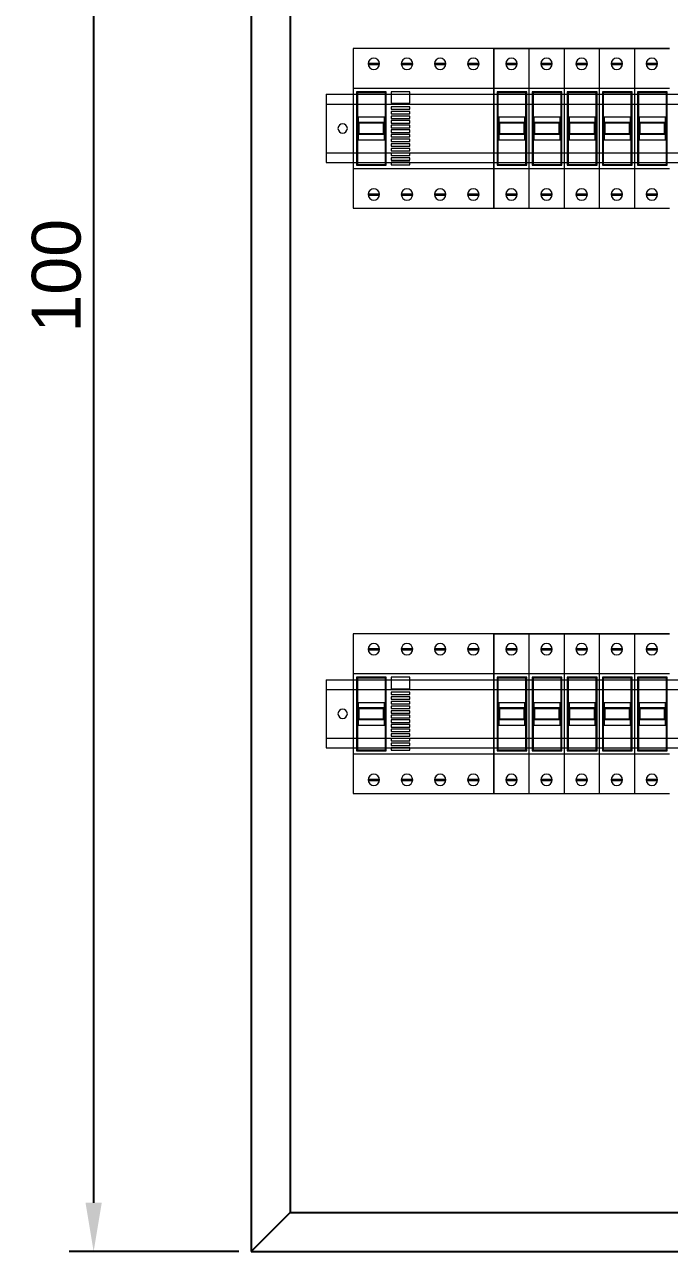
# Model space of a CAD drawing. Header units: millimetres. Extents: x 2046 to 14753, y 2361 to 29276.
# Drawn here: x 10019.7 to 10052.8, y 4203.6 to 4266.4 of the extents above; entities that cross this region are included whole.
import ezdxf

# ---------------------------------------------------------------- set-up
doc = ezdxf.new("R2010")
doc.units = ezdxf.units.MM
doc.layers.add('04_İç', color=10, linetype='Continuous', lineweight=13)
doc.layers.add('MYKUVVET', color=1, linetype='Continuous')
doc.styles.get("Standard").update_dxf_attribs({"font": 'arial.ttf'})
doc.dimstyles.new('ISO-25', dxfattribs={"dimtxt": 2.5, "dimasz": 2.5, "dimexe": 1.25, "dimexo": 0.625, "dimtad": 1, "dimtxsty": 'Standard', "dimcen": 2.5, "dimadec": 0, "dimazin": 0, "dimtfac": 1, "dimtmove": 0, "dimatfit": 3, "dimfxl": 1, "dimarcsym": 0})

# ---------------------------------------------------------------- blocks, each defined once
blk = doc.blocks.new('*D244')
at = {"layer": 'Defpoints', "color": 0, "transparency": 16777216}
for p in [(10031.34, 4303.558), (10023.271, 4203.558), (10031.34, 4203.558)]:
    blk.add_point(p, dxfattribs=at)
at = {"layer": 'MYKUVVET', "color": 0, "lineweight": -2, "transparency": 16777216}
for p, q in [((10030.715, 4303.558), (10022.021, 4303.558)), ((10023.271, 4301.058), (10023.271, 4206.058)), ((10030.715, 4203.558), (10022.021, 4203.558))]:
    blk.add_line(p, q, dxfattribs=at)
at = {"layer": 'MYKUVVET', "color": 0, "transparency": 16777216}
for points in [[(10022.854, 4301.058), (10023.688, 4301.058), (10023.271, 4303.558)], [(10022.854, 4206.058), (10023.688, 4206.058), (10023.271, 4203.558)]]:
    blk.add_solid(points, dxfattribs=at)
at = {"layer": 'MYKUVVET', "color": 0, "transparency": 16777216, "insert": (10021.37, 4253.558), "char_height": 2.5, "attachment_point": 5, "rotation": 90}
blk.add_mtext('100', dxfattribs=at)

msp = doc.modelspace()

# ---------------------------------------------------------------- linework, layer by layer
at = {"color": 8, "lineweight": 9}
for p, q in [((10036.578, 4265.201), (10036.578, 4257.019)), ((10043.778, 4265.201), (10036.578, 4265.201)), ((10043.778, 4257.019), (10043.778, 4265.201)), ((10043.778, 4265.201), (10043.778, 4257.019)), ((10045.578, 4265.201), (10043.778, 4265.201)), ((10043.778, 4265.201), (10045.578, 4265.201)), ((10045.578, 4265.201), (10045.578, 4257.019)), ((10045.578, 4265.201), (10045.578, 4257.019)), ((10047.378, 4265.201), (10045.578, 4265.201)), ((10045.578, 4265.201), (10047.378, 4265.201)), ((10047.378, 4265.201), (10047.378, 4257.019)), ((10047.378, 4265.201), (10047.378, 4257.019)), ((10049.178, 4265.201), (10047.378, 4265.201)), ((10047.378, 4265.201), (10049.178, 4265.201)), ((10049.178, 4265.201), (10049.178, 4257.019)), ((10049.178, 4265.201), (10049.178, 4257.019)), ((10050.978, 4265.201), (10049.178, 4265.201)), ((10049.178, 4265.201), (10050.978, 4265.201)), ((10050.978, 4265.201), (10050.978, 4257.019)), ((10050.978, 4265.201), (10050.978, 4257.019)), ((10052.778, 4265.201), (10050.978, 4265.201)), ((10050.978, 4265.201), (10052.778, 4265.201)), ((10037.336, 4264.452), (10037.92, 4264.452)), ((10037.336, 4264.391), (10037.92, 4264.391)), ((10039.036, 4264.452), (10039.62, 4264.452)), ((10039.036, 4264.391), (10039.62, 4264.391)), ((10040.736, 4264.452), (10041.32, 4264.452)), ((10040.736, 4264.391), (10041.32, 4264.391)), ((10042.436, 4264.452), (10043.02, 4264.452)), ((10042.436, 4264.391), (10043.02, 4264.391)), ((10044.386, 4264.452), (10044.97, 4264.452)), ((10044.386, 4264.391), (10044.97, 4264.391)), ((10046.186, 4264.452), (10046.77, 4264.452)), ((10046.186, 4264.391), (10046.77, 4264.391)), ((10047.986, 4264.452), (10048.57, 4264.452)), ((10047.986, 4264.391), (10048.57, 4264.391)), ((10049.786, 4264.452), (10050.37, 4264.452)), ((10049.786, 4264.391), (10050.37, 4264.391)), ((10051.586, 4264.452), (10052.17, 4264.452)), ((10051.586, 4264.391), (10052.17, 4264.391)), ((10043.778, 4263.155), (10043.778, 4259.064)), ((10045.578, 4263.155), (10043.778, 4263.155)), ((10045.578, 4263.155), (10045.578, 4259.064)), ((10047.378, 4263.155), (10045.578, 4263.155)), ((10047.378, 4263.155), (10047.378, 4259.064)), ((10049.178, 4263.155), (10047.378, 4263.155)), ((10049.178, 4263.155), (10049.178, 4259.064)), ((10050.978, 4263.155), (10049.178, 4263.155)), ((10050.978, 4263.155), (10050.978, 4259.064)), ((10052.778, 4263.155), (10050.978, 4263.155)), ((10043.778, 4259.064), (10045.578, 4259.064)), ((10045.578, 4259.064), (10047.378, 4259.064)), ((10047.378, 4259.064), (10049.178, 4259.064)), ((10049.178, 4259.064), (10050.978, 4259.064)), ((10050.978, 4259.064), (10052.778, 4259.064)), ((10037.336, 4257.756), (10037.92, 4257.756)), ((10037.336, 4257.695), (10037.92, 4257.695)), ((10039.036, 4257.756), (10039.62, 4257.756)), ((10039.036, 4257.695), (10039.62, 4257.695)), ((10040.736, 4257.756), (10041.32, 4257.756)), ((10040.736, 4257.695), (10041.32, 4257.695)), ((10042.436, 4257.756), (10043.02, 4257.756)), ((10042.436, 4257.695), (10043.02, 4257.695)), ((10044.386, 4257.756), (10044.97, 4257.756)), ((10044.386, 4257.695), (10044.97, 4257.695)), ((10046.186, 4257.756), (10046.77, 4257.756)), ((10046.186, 4257.695), (10046.77, 4257.695)), ((10047.986, 4257.756), (10048.57, 4257.756)), ((10047.986, 4257.695), (10048.57, 4257.695)), ((10049.786, 4257.756), (10050.37, 4257.756)), ((10049.786, 4257.695), (10050.37, 4257.695)), ((10051.586, 4257.756), (10052.17, 4257.756)), ((10051.586, 4257.695), (10052.17, 4257.695)), ((10036.578, 4257.019), (10043.778, 4257.019)), ((10043.778, 4257.019), (10045.578, 4257.019)), ((10045.578, 4257.019), (10047.378, 4257.019)), ((10047.378, 4257.019), (10049.178, 4257.019)), ((10049.178, 4257.019), (10050.978, 4257.019)), ((10050.978, 4257.019), (10052.778, 4257.019)), ((10036.578, 4235.201), (10036.578, 4227.019)), ((10043.778, 4235.201), (10036.578, 4235.201)), ((10043.778, 4227.019), (10043.778, 4235.201)), ((10043.778, 4235.201), (10043.778, 4227.019)), ((10045.578, 4235.201), (10043.778, 4235.201)), ((10043.778, 4235.201), (10045.578, 4235.201)), ((10045.578, 4235.201), (10045.578, 4227.019)), ((10045.578, 4235.201), (10045.578, 4227.019)), ((10047.378, 4235.201), (10045.578, 4235.201)), ((10045.578, 4235.201), (10047.378, 4235.201)), ((10047.378, 4235.201), (10047.378, 4227.019)), ((10047.378, 4235.201), (10047.378, 4227.019)), ((10049.178, 4235.201), (10047.378, 4235.201)), ((10047.378, 4235.201), (10049.178, 4235.201)), ((10049.178, 4235.201), (10049.178, 4227.019)), ((10049.178, 4235.201), (10049.178, 4227.019)), ((10050.978, 4235.201), (10049.178, 4235.201)), ((10049.178, 4235.201), (10050.978, 4235.201)), ((10050.978, 4235.201), (10050.978, 4227.019)), ((10050.978, 4235.201), (10050.978, 4227.019)), ((10052.778, 4235.201), (10050.978, 4235.201)), ((10050.978, 4235.201), (10052.778, 4235.201)), ((10037.336, 4234.452), (10037.92, 4234.452)), ((10037.336, 4234.391), (10037.92, 4234.391)), ((10039.036, 4234.452), (10039.62, 4234.452)), ((10039.036, 4234.391), (10039.62, 4234.391)), ((10040.736, 4234.452), (10041.32, 4234.452)), ((10040.736, 4234.391), (10041.32, 4234.391)), ((10042.436, 4234.452), (10043.02, 4234.452)), ((10042.436, 4234.391), (10043.02, 4234.391)), ((10044.386, 4234.452), (10044.97, 4234.452)), ((10044.386, 4234.391), (10044.97, 4234.391)), ((10046.186, 4234.452), (10046.77, 4234.452)), ((10046.186, 4234.391), (10046.77, 4234.391)), ((10047.986, 4234.452), (10048.57, 4234.452)), ((10047.986, 4234.391), (10048.57, 4234.391)), ((10049.786, 4234.452), (10050.37, 4234.452)), ((10049.786, 4234.391), (10050.37, 4234.391)), ((10051.586, 4234.452), (10052.17, 4234.452)), ((10051.586, 4234.391), (10052.17, 4234.391)), ((10043.778, 4233.155), (10043.778, 4229.064)), ((10045.578, 4233.155), (10043.778, 4233.155)), ((10045.578, 4233.155), (10045.578, 4229.064)), ((10047.378, 4233.155), (10045.578, 4233.155)), ((10047.378, 4233.155), (10047.378, 4229.064)), ((10049.178, 4233.155), (10047.378, 4233.155)), ((10049.178, 4233.155), (10049.178, 4229.064)), ((10050.978, 4233.155), (10049.178, 4233.155)), ((10050.978, 4233.155), (10050.978, 4229.064)), ((10052.778, 4233.155), (10050.978, 4233.155)), ((10043.778, 4229.064), (10045.578, 4229.064)), ((10045.578, 4229.064), (10047.378, 4229.064)), ((10047.378, 4229.064), (10049.178, 4229.064)), ((10049.178, 4229.064), (10050.978, 4229.064)), ((10050.978, 4229.064), (10052.778, 4229.064)), ((10037.336, 4227.756), (10037.92, 4227.756)), ((10039.036, 4227.756), (10039.62, 4227.756)), ((10040.736, 4227.756), (10041.32, 4227.756)), ((10042.436, 4227.756), (10043.02, 4227.756)), ((10044.386, 4227.756), (10044.97, 4227.756)), ((10046.186, 4227.756), (10046.77, 4227.756)), ((10047.986, 4227.756), (10048.57, 4227.756)), ((10049.786, 4227.756), (10050.37, 4227.756)), ((10051.586, 4227.756), (10052.17, 4227.756)), ((10037.336, 4227.695), (10037.92, 4227.695)), ((10039.036, 4227.695), (10039.62, 4227.695)), ((10040.736, 4227.695), (10041.32, 4227.695)), ((10042.436, 4227.695), (10043.02, 4227.695)), ((10044.386, 4227.695), (10044.97, 4227.695)), ((10046.186, 4227.695), (10046.77, 4227.695)), ((10047.986, 4227.695), (10048.57, 4227.695)), ((10049.786, 4227.695), (10050.37, 4227.695)), ((10051.586, 4227.695), (10052.17, 4227.695)), ((10036.578, 4227.019), (10043.778, 4227.019)), ((10043.778, 4227.019), (10045.578, 4227.019)), ((10045.578, 4227.019), (10047.378, 4227.019)), ((10047.378, 4227.019), (10049.178, 4227.019)), ((10049.178, 4227.019), (10050.978, 4227.019)), ((10050.978, 4227.019), (10052.778, 4227.019))]:
    msp.add_line(p, q, dxfattribs=at)
at = {"color": 30, "lineweight": 9}
for p, q in [((10036.578, 4263.155), (10036.578, 4259.064)), ((10043.778, 4263.155), (10036.578, 4263.155)), ((10036.741, 4262.982), (10036.741, 4259.218)), ((10038.266, 4262.982), (10036.741, 4262.982)), ((10038.266, 4259.218), (10038.266, 4262.982)), ((10038.525, 4262.982), (10038.525, 4262.397)), ((10039.472, 4262.982), (10038.525, 4262.982)), ((10039.472, 4262.397), (10039.472, 4262.982)), ((10043.778, 4259.064), (10043.778, 4263.155)), ((10043.941, 4262.982), (10043.941, 4259.218)), ((10045.466, 4262.982), (10043.941, 4262.982)), ((10045.466, 4259.218), (10045.466, 4262.982)), ((10045.741, 4262.982), (10045.741, 4259.218)), ((10047.266, 4262.982), (10045.741, 4262.982)), ((10047.266, 4259.218), (10047.266, 4262.982)), ((10047.541, 4262.982), (10047.541, 4259.218)), ((10049.066, 4262.982), (10047.541, 4262.982)), ((10049.066, 4259.218), (10049.066, 4262.982)), ((10049.341, 4262.982), (10049.341, 4259.218)), ((10050.866, 4262.982), (10049.341, 4262.982)), ((10050.866, 4259.218), (10050.866, 4262.982)), ((10051.141, 4262.982), (10051.141, 4259.218)), ((10052.666, 4262.982), (10051.141, 4262.982)), ((10052.666, 4259.218), (10052.666, 4262.982)), ((10036.787, 4262.936), (10036.787, 4259.263)), ((10038.22, 4262.936), (10036.787, 4262.936)), ((10038.22, 4259.263), (10038.22, 4262.936)), ((10038.525, 4262.397), (10039.472, 4262.397)), ((10043.987, 4262.936), (10043.987, 4259.263)), ((10045.42, 4262.936), (10043.987, 4262.936)), ((10045.42, 4259.263), (10045.42, 4262.936)), ((10045.787, 4262.936), (10045.787, 4259.263)), ((10047.22, 4262.936), (10045.787, 4262.936)), ((10047.22, 4259.263), (10047.22, 4262.936)), ((10047.587, 4262.936), (10047.587, 4259.263)), ((10049.02, 4262.936), (10047.587, 4262.936)), ((10049.02, 4259.263), (10049.02, 4262.936)), ((10049.387, 4262.936), (10049.387, 4259.263)), ((10050.82, 4262.936), (10049.387, 4262.936)), ((10050.82, 4259.263), (10050.82, 4262.936)), ((10051.187, 4262.936), (10051.187, 4259.263)), ((10052.62, 4262.936), (10051.187, 4262.936)), ((10052.62, 4259.263), (10052.62, 4262.936)), ((10038.525, 4262.22), (10038.525, 4262.095)), ((10039.472, 4262.22), (10038.525, 4262.22)), ((10038.525, 4262.095), (10039.472, 4262.095)), ((10038.525, 4261.982), (10038.525, 4261.858)), ((10039.472, 4261.982), (10038.525, 4261.982)), ((10038.525, 4261.858), (10039.472, 4261.858)), ((10038.525, 4261.745), (10038.525, 4261.62)), ((10039.472, 4261.745), (10038.525, 4261.745)), ((10039.472, 4262.095), (10039.472, 4262.22)), ((10039.472, 4261.858), (10039.472, 4261.982)), ((10039.472, 4261.62), (10039.472, 4261.745)), ((10036.832, 4261.678), (10036.832, 4260.532)), ((10038.175, 4261.678), (10036.832, 4261.678)), ((10038.175, 4261.417), (10036.832, 4261.417)), ((10036.877, 4261.371), (10036.832, 4261.417)), ((10038.13, 4261.371), (10036.877, 4261.371)), ((10036.877, 4260.839), (10036.877, 4261.371)), ((10038.13, 4261.371), (10038.175, 4261.417)), ((10038.13, 4260.839), (10038.13, 4261.371)), ((10038.175, 4260.532), (10038.175, 4261.678)), ((10038.525, 4261.62), (10039.472, 4261.62)), ((10038.525, 4261.508), (10038.525, 4261.383)), ((10039.472, 4261.508), (10038.525, 4261.508)), ((10038.525, 4261.383), (10039.472, 4261.383)), ((10038.525, 4261.27), (10038.525, 4261.146)), ((10039.472, 4261.27), (10038.525, 4261.27)), ((10038.525, 4261.146), (10039.472, 4261.146)), ((10039.472, 4261.383), (10039.472, 4261.508)), ((10039.472, 4261.146), (10039.472, 4261.27)), ((10044.032, 4261.678), (10044.032, 4260.532)), ((10045.375, 4261.678), (10044.032, 4261.678)), ((10045.375, 4261.417), (10044.032, 4261.417)), ((10044.077, 4261.371), (10044.032, 4261.417)), ((10045.33, 4261.371), (10044.077, 4261.371)), ((10044.077, 4260.839), (10044.077, 4261.371)), ((10045.33, 4261.371), (10045.375, 4261.417)), ((10045.33, 4260.839), (10045.33, 4261.371)), ((10045.375, 4260.532), (10045.375, 4261.678)), ((10045.832, 4261.678), (10045.832, 4260.532)), ((10047.175, 4261.678), (10045.832, 4261.678)), ((10047.175, 4261.417), (10045.832, 4261.417)), ((10045.877, 4261.371), (10045.832, 4261.417)), ((10047.13, 4261.371), (10045.877, 4261.371)), ((10045.877, 4260.839), (10045.877, 4261.371)), ((10047.13, 4261.371), (10047.175, 4261.417)), ((10047.13, 4260.839), (10047.13, 4261.371)), ((10047.175, 4260.532), (10047.175, 4261.678)), ((10047.632, 4261.678), (10047.632, 4260.532)), ((10048.975, 4261.678), (10047.632, 4261.678)), ((10048.975, 4261.417), (10047.632, 4261.417)), ((10047.677, 4261.371), (10047.632, 4261.417)), ((10048.93, 4261.371), (10047.677, 4261.371)), ((10047.677, 4260.839), (10047.677, 4261.371)), ((10048.93, 4261.371), (10048.975, 4261.417)), ((10048.93, 4260.839), (10048.93, 4261.371)), ((10048.975, 4260.532), (10048.975, 4261.678)), ((10049.432, 4261.678), (10049.432, 4260.532)), ((10050.775, 4261.678), (10049.432, 4261.678)), ((10050.775, 4261.417), (10049.432, 4261.417)), ((10049.477, 4261.371), (10049.432, 4261.417)), ((10050.73, 4261.371), (10049.477, 4261.371)), ((10049.477, 4260.839), (10049.477, 4261.371)), ((10050.73, 4261.371), (10050.775, 4261.417)), ((10050.73, 4260.839), (10050.73, 4261.371)), ((10050.775, 4260.532), (10050.775, 4261.678)), ((10051.232, 4261.678), (10051.232, 4260.532)), ((10052.575, 4261.678), (10051.232, 4261.678)), ((10052.575, 4261.417), (10051.232, 4261.417)), ((10051.277, 4261.371), (10051.232, 4261.417)), ((10052.53, 4261.371), (10051.277, 4261.371)), ((10051.277, 4260.839), (10051.277, 4261.371)), ((10052.53, 4261.371), (10052.575, 4261.417)), ((10052.53, 4260.839), (10052.53, 4261.371)), ((10052.575, 4260.532), (10052.575, 4261.678)), ((10036.877, 4260.839), (10036.832, 4260.794)), ((10038.175, 4260.794), (10036.832, 4260.794)), ((10036.832, 4260.532), (10038.175, 4260.532)), ((10038.13, 4260.839), (10036.877, 4260.839)), ((10038.13, 4260.839), (10038.175, 4260.794)), ((10038.525, 4261.033), (10038.525, 4260.909)), ((10039.472, 4261.033), (10038.525, 4261.033)), ((10038.525, 4260.909), (10039.472, 4260.909)), ((10038.525, 4260.796), (10038.525, 4260.671)), ((10039.472, 4260.796), (10038.525, 4260.796)), ((10038.525, 4260.671), (10039.472, 4260.671)), ((10038.525, 4260.559), (10038.525, 4260.434)), ((10039.472, 4260.559), (10038.525, 4260.559)), ((10039.472, 4260.909), (10039.472, 4261.033)), ((10039.472, 4260.671), (10039.472, 4260.796)), ((10039.472, 4260.434), (10039.472, 4260.559)), ((10044.077, 4260.839), (10044.032, 4260.794)), ((10045.375, 4260.794), (10044.032, 4260.794)), ((10044.032, 4260.532), (10045.375, 4260.532)), ((10045.33, 4260.839), (10044.077, 4260.839)), ((10045.33, 4260.839), (10045.375, 4260.794)), ((10045.877, 4260.839), (10045.832, 4260.794)), ((10047.175, 4260.794), (10045.832, 4260.794)), ((10045.832, 4260.532), (10047.175, 4260.532)), ((10047.13, 4260.839), (10045.877, 4260.839)), ((10047.13, 4260.839), (10047.175, 4260.794)), ((10047.677, 4260.839), (10047.632, 4260.794)), ((10048.975, 4260.794), (10047.632, 4260.794)), ((10047.632, 4260.532), (10048.975, 4260.532)), ((10048.93, 4260.839), (10047.677, 4260.839)), ((10048.93, 4260.839), (10048.975, 4260.794)), ((10049.477, 4260.839), (10049.432, 4260.794)), ((10050.775, 4260.794), (10049.432, 4260.794)), ((10049.432, 4260.532), (10050.775, 4260.532)), ((10050.73, 4260.839), (10049.477, 4260.839)), ((10050.73, 4260.839), (10050.775, 4260.794)), ((10051.277, 4260.839), (10051.232, 4260.794)), ((10052.575, 4260.794), (10051.232, 4260.794)), ((10051.232, 4260.532), (10052.575, 4260.532)), ((10052.53, 4260.839), (10051.277, 4260.839)), ((10052.53, 4260.839), (10052.575, 4260.794)), ((10038.525, 4260.434), (10039.472, 4260.434)), ((10038.525, 4260.321), (10038.525, 4260.197)), ((10039.472, 4260.321), (10038.525, 4260.321)), ((10038.525, 4260.197), (10039.472, 4260.197)), ((10038.525, 4260.084), (10038.525, 4259.959)), ((10039.472, 4260.084), (10038.525, 4260.084)), ((10038.525, 4259.959), (10039.472, 4259.959)), ((10038.525, 4259.847), (10038.525, 4259.722)), ((10039.472, 4259.847), (10038.525, 4259.847)), ((10039.472, 4260.197), (10039.472, 4260.321)), ((10039.472, 4259.959), (10039.472, 4260.084)), ((10039.472, 4259.722), (10039.472, 4259.847)), ((10036.741, 4259.218), (10038.266, 4259.218)), ((10036.787, 4259.263), (10038.22, 4259.263)), ((10038.525, 4259.722), (10039.472, 4259.722)), ((10038.525, 4259.609), (10038.525, 4259.485)), ((10039.472, 4259.609), (10038.525, 4259.609)), ((10038.525, 4259.485), (10039.472, 4259.485)), ((10038.525, 4259.372), (10038.525, 4259.248)), ((10039.472, 4259.372), (10038.525, 4259.372)), ((10038.525, 4259.248), (10039.472, 4259.248)), ((10039.472, 4259.485), (10039.472, 4259.609)), ((10039.472, 4259.248), (10039.472, 4259.372)), ((10043.941, 4259.218), (10045.466, 4259.218)), ((10043.987, 4259.263), (10045.42, 4259.263)), ((10045.741, 4259.218), (10047.266, 4259.218)), ((10045.787, 4259.263), (10047.22, 4259.263)), ((10047.541, 4259.218), (10049.066, 4259.218)), ((10047.587, 4259.263), (10049.02, 4259.263)), ((10049.341, 4259.218), (10050.866, 4259.218)), ((10049.387, 4259.263), (10050.82, 4259.263)), ((10051.141, 4259.218), (10052.666, 4259.218)), ((10051.187, 4259.263), (10052.62, 4259.263)), ((10036.578, 4259.064), (10043.778, 4259.064)), ((10036.578, 4233.155), (10036.578, 4229.064)), ((10043.778, 4233.155), (10036.578, 4233.155)), ((10036.741, 4232.982), (10036.741, 4229.218)), ((10038.266, 4232.982), (10036.741, 4232.982)), ((10036.787, 4232.936), (10036.787, 4229.263)), ((10038.22, 4232.936), (10036.787, 4232.936)), ((10038.22, 4229.263), (10038.22, 4232.936)), ((10038.266, 4229.218), (10038.266, 4232.982)), ((10038.525, 4232.982), (10038.525, 4232.397)), ((10039.472, 4232.982), (10038.525, 4232.982)), ((10039.472, 4232.397), (10039.472, 4232.982)), ((10043.778, 4229.064), (10043.778, 4233.155)), ((10043.941, 4232.982), (10043.941, 4229.218)), ((10045.466, 4232.982), (10043.941, 4232.982)), ((10043.987, 4232.936), (10043.987, 4229.263)), ((10045.42, 4232.936), (10043.987, 4232.936)), ((10045.42, 4229.263), (10045.42, 4232.936)), ((10045.466, 4229.218), (10045.466, 4232.982)), ((10045.741, 4232.982), (10045.741, 4229.218)), ((10047.266, 4232.982), (10045.741, 4232.982)), ((10045.787, 4232.936), (10045.787, 4229.263)), ((10047.22, 4232.936), (10045.787, 4232.936)), ((10047.22, 4229.263), (10047.22, 4232.936)), ((10047.266, 4229.218), (10047.266, 4232.982)), ((10047.541, 4232.982), (10047.541, 4229.218)), ((10049.066, 4232.982), (10047.541, 4232.982)), ((10047.587, 4232.936), (10047.587, 4229.263)), ((10049.02, 4232.936), (10047.587, 4232.936)), ((10049.02, 4229.263), (10049.02, 4232.936)), ((10049.066, 4229.218), (10049.066, 4232.982)), ((10049.341, 4232.982), (10049.341, 4229.218)), ((10050.866, 4232.982), (10049.341, 4232.982)), ((10049.387, 4232.936), (10049.387, 4229.263)), ((10050.82, 4232.936), (10049.387, 4232.936)), ((10050.82, 4229.263), (10050.82, 4232.936)), ((10050.866, 4229.218), (10050.866, 4232.982)), ((10051.141, 4232.982), (10051.141, 4229.218)), ((10052.666, 4232.982), (10051.141, 4232.982)), ((10051.187, 4232.936), (10051.187, 4229.263)), ((10052.62, 4232.936), (10051.187, 4232.936)), ((10052.62, 4229.263), (10052.62, 4232.936)), ((10052.666, 4229.218), (10052.666, 4232.982)), ((10038.525, 4232.397), (10039.472, 4232.397)), ((10038.525, 4232.22), (10038.525, 4232.095)), ((10039.472, 4232.22), (10038.525, 4232.22)), ((10039.472, 4232.095), (10039.472, 4232.22)), ((10036.832, 4231.678), (10036.832, 4230.532)), ((10038.175, 4231.678), (10036.832, 4231.678)), ((10038.175, 4230.532), (10038.175, 4231.678)), ((10038.525, 4232.095), (10039.472, 4232.095)), ((10038.525, 4231.982), (10038.525, 4231.858)), ((10039.472, 4231.982), (10038.525, 4231.982)), ((10038.525, 4231.858), (10039.472, 4231.858)), ((10038.525, 4231.745), (10038.525, 4231.62)), ((10039.472, 4231.745), (10038.525, 4231.745)), ((10038.525, 4231.62), (10039.472, 4231.62)), ((10039.472, 4231.858), (10039.472, 4231.982)), ((10039.472, 4231.62), (10039.472, 4231.745)), ((10044.032, 4231.678), (10044.032, 4230.532)), ((10045.375, 4231.678), (10044.032, 4231.678)), ((10045.375, 4230.532), (10045.375, 4231.678)), ((10045.832, 4231.678), (10045.832, 4230.532)), ((10047.175, 4231.678), (10045.832, 4231.678)), ((10047.175, 4230.532), (10047.175, 4231.678)), ((10047.632, 4231.678), (10047.632, 4230.532)), ((10048.975, 4231.678), (10047.632, 4231.678)), ((10048.975, 4230.532), (10048.975, 4231.678)), ((10049.432, 4231.678), (10049.432, 4230.532)), ((10050.775, 4231.678), (10049.432, 4231.678)), ((10050.775, 4230.532), (10050.775, 4231.678)), ((10051.232, 4231.678), (10051.232, 4230.532)), ((10052.575, 4231.678), (10051.232, 4231.678)), ((10052.575, 4230.532), (10052.575, 4231.678)), ((10038.175, 4231.417), (10036.832, 4231.417)), ((10036.877, 4231.371), (10036.832, 4231.417)), ((10038.13, 4231.371), (10036.877, 4231.371)), ((10036.877, 4230.839), (10036.877, 4231.371)), ((10038.13, 4231.371), (10038.175, 4231.417)), ((10038.13, 4230.839), (10038.13, 4231.371)), ((10038.525, 4231.508), (10038.525, 4231.383)), ((10039.472, 4231.508), (10038.525, 4231.508)), ((10038.525, 4231.383), (10039.472, 4231.383)), ((10038.525, 4231.27), (10038.525, 4231.146)), ((10039.472, 4231.27), (10038.525, 4231.27)), ((10038.525, 4231.146), (10039.472, 4231.146)), ((10038.525, 4231.033), (10038.525, 4230.909)), ((10039.472, 4231.033), (10038.525, 4231.033)), ((10038.525, 4230.909), (10039.472, 4230.909)), ((10039.472, 4231.383), (10039.472, 4231.508)), ((10039.472, 4231.146), (10039.472, 4231.27)), ((10039.472, 4230.909), (10039.472, 4231.033)), ((10045.375, 4231.417), (10044.032, 4231.417)), ((10044.077, 4231.371), (10044.032, 4231.417)), ((10045.33, 4231.371), (10044.077, 4231.371)), ((10044.077, 4230.839), (10044.077, 4231.371)), ((10045.33, 4231.371), (10045.375, 4231.417)), ((10045.33, 4230.839), (10045.33, 4231.371)), ((10047.175, 4231.417), (10045.832, 4231.417)), ((10045.877, 4231.371), (10045.832, 4231.417)), ((10047.13, 4231.371), (10045.877, 4231.371)), ((10045.877, 4230.839), (10045.877, 4231.371)), ((10047.13, 4231.371), (10047.175, 4231.417)), ((10047.13, 4230.839), (10047.13, 4231.371)), ((10048.975, 4231.417), (10047.632, 4231.417)), ((10047.677, 4231.371), (10047.632, 4231.417)), ((10048.93, 4231.371), (10047.677, 4231.371)), ((10047.677, 4230.839), (10047.677, 4231.371)), ((10048.93, 4231.371), (10048.975, 4231.417)), ((10048.93, 4230.839), (10048.93, 4231.371)), ((10050.775, 4231.417), (10049.432, 4231.417)), ((10049.477, 4231.371), (10049.432, 4231.417)), ((10050.73, 4231.371), (10049.477, 4231.371)), ((10049.477, 4230.839), (10049.477, 4231.371)), ((10050.73, 4231.371), (10050.775, 4231.417)), ((10050.73, 4230.839), (10050.73, 4231.371)), ((10052.575, 4231.417), (10051.232, 4231.417)), ((10051.277, 4231.371), (10051.232, 4231.417)), ((10052.53, 4231.371), (10051.277, 4231.371)), ((10051.277, 4230.839), (10051.277, 4231.371)), ((10052.53, 4231.371), (10052.575, 4231.417)), ((10052.53, 4230.839), (10052.53, 4231.371)), ((10036.877, 4230.839), (10036.832, 4230.794)), ((10038.175, 4230.794), (10036.832, 4230.794)), ((10036.832, 4230.532), (10038.175, 4230.532)), ((10038.13, 4230.839), (10036.877, 4230.839)), ((10038.13, 4230.839), (10038.175, 4230.794)), ((10038.525, 4230.796), (10038.525, 4230.671)), ((10039.472, 4230.796), (10038.525, 4230.796)), ((10038.525, 4230.671), (10039.472, 4230.671)), ((10038.525, 4230.559), (10038.525, 4230.434)), ((10039.472, 4230.559), (10038.525, 4230.559)), ((10038.525, 4230.434), (10039.472, 4230.434)), ((10038.525, 4230.321), (10038.525, 4230.197)), ((10039.472, 4230.321), (10038.525, 4230.321)), ((10039.472, 4230.671), (10039.472, 4230.796)), ((10039.472, 4230.434), (10039.472, 4230.559)), ((10039.472, 4230.197), (10039.472, 4230.321)), ((10044.077, 4230.839), (10044.032, 4230.794)), ((10045.375, 4230.794), (10044.032, 4230.794)), ((10044.032, 4230.532), (10045.375, 4230.532)), ((10045.33, 4230.839), (10044.077, 4230.839)), ((10045.33, 4230.839), (10045.375, 4230.794)), ((10045.877, 4230.839), (10045.832, 4230.794)), ((10047.175, 4230.794), (10045.832, 4230.794)), ((10045.832, 4230.532), (10047.175, 4230.532)), ((10047.13, 4230.839), (10045.877, 4230.839)), ((10047.13, 4230.839), (10047.175, 4230.794)), ((10047.677, 4230.839), (10047.632, 4230.794)), ((10048.975, 4230.794), (10047.632, 4230.794)), ((10047.632, 4230.532), (10048.975, 4230.532)), ((10048.93, 4230.839), (10047.677, 4230.839)), ((10048.93, 4230.839), (10048.975, 4230.794)), ((10049.477, 4230.839), (10049.432, 4230.794)), ((10050.775, 4230.794), (10049.432, 4230.794)), ((10049.432, 4230.532), (10050.775, 4230.532)), ((10050.73, 4230.839), (10049.477, 4230.839)), ((10050.73, 4230.839), (10050.775, 4230.794)), ((10051.277, 4230.839), (10051.232, 4230.794)), ((10052.575, 4230.794), (10051.232, 4230.794)), ((10051.232, 4230.532), (10052.575, 4230.532)), ((10052.53, 4230.839), (10051.277, 4230.839)), ((10052.53, 4230.839), (10052.575, 4230.794)), ((10038.525, 4230.197), (10039.472, 4230.197)), ((10038.525, 4230.084), (10038.525, 4229.959)), ((10039.472, 4230.084), (10038.525, 4230.084)), ((10038.525, 4229.959), (10039.472, 4229.959)), ((10038.525, 4229.847), (10038.525, 4229.722)), ((10039.472, 4229.847), (10038.525, 4229.847)), ((10038.525, 4229.722), (10039.472, 4229.722)), ((10039.472, 4229.959), (10039.472, 4230.084)), ((10039.472, 4229.722), (10039.472, 4229.847)), ((10036.578, 4229.064), (10043.778, 4229.064)), ((10036.741, 4229.218), (10038.266, 4229.218)), ((10036.787, 4229.263), (10038.22, 4229.263)), ((10038.525, 4229.609), (10038.525, 4229.485)), ((10039.472, 4229.609), (10038.525, 4229.609)), ((10038.525, 4229.485), (10039.472, 4229.485)), ((10038.525, 4229.372), (10038.525, 4229.248)), ((10039.472, 4229.372), (10038.525, 4229.372)), ((10038.525, 4229.248), (10039.472, 4229.248)), ((10039.472, 4229.485), (10039.472, 4229.609)), ((10039.472, 4229.248), (10039.472, 4229.372)), ((10043.941, 4229.218), (10045.466, 4229.218)), ((10043.987, 4229.263), (10045.42, 4229.263)), ((10045.741, 4229.218), (10047.266, 4229.218)), ((10045.787, 4229.263), (10047.22, 4229.263)), ((10047.541, 4229.218), (10049.066, 4229.218)), ((10047.587, 4229.263), (10049.02, 4229.263)), ((10049.341, 4229.218), (10050.866, 4229.218)), ((10049.387, 4229.263), (10050.82, 4229.263)), ((10051.141, 4229.218), (10052.666, 4229.218)), ((10051.187, 4229.263), (10052.62, 4229.263))]:
    msp.add_line(p, q, dxfattribs=at)
at = {"color": 8, "lineweight": 9, "extrusion": (0, 0, -1)}
for centre in [(10037.628, 4264.422), (10039.328, 4264.422), (10041.028, 4264.422), (10042.728, 4264.422), (10044.678, 4264.422), (10046.478, 4264.422), (10048.278, 4264.422), (10050.078, 4264.422), (10051.878, 4264.422), (10037.628, 4257.726), (10039.328, 4257.726), (10041.028, 4257.726), (10042.728, 4257.726), (10044.678, 4257.726), (10046.478, 4257.726), (10048.278, 4257.726), (10050.078, 4257.726), (10051.878, 4257.726), (10037.628, 4234.422), (10039.328, 4234.422), (10041.028, 4234.422), (10042.728, 4234.422), (10044.678, 4234.422), (10046.478, 4234.422), (10048.278, 4234.422), (10050.078, 4234.422), (10051.878, 4234.422), (10037.628, 4227.726), (10039.328, 4227.726), (10041.028, 4227.726), (10042.728, 4227.726), (10044.678, 4227.726), (10046.478, 4227.726), (10048.278, 4227.726), (10050.078, 4227.726), (10051.878, 4227.726)]:
    msp.add_ellipse(centre, major_axis=(-0.292, 0), ratio=1, start_param=5.497787, end_param=11.780972, dxfattribs=at)
at = {"layer": '04_İç', "color": 0, "lineweight": 9, "ltscale": 100}
for p, q in [((10035.181, 4262.86, -0.113), (10084.656, 4262.86, 2.365)), ((10035.181, 4262.86), (10035.181, 4259.36)), ((10035.181, 4262.36, -0.113), (10084.656, 4262.36, 2.365)), ((10035.181, 4259.36, -0.113), (10084.656, 4259.36, 2.365)), ((10035.181, 4232.86, -0.113), (10084.775, 4232.86, 2.371)), ((10035.181, 4232.86), (10035.181, 4229.36)), ((10035.181, 4232.36, -0.113), (10084.775, 4232.36, 2.371)), ((10035.181, 4229.36, -0.113), (10084.775, 4229.36, 2.371))]:
    msp.add_line(p, q, dxfattribs=at)
at = {"layer": '04_İç', "color": 0, "lineweight": 9}
for p, q in [((10084.656, 4259.848, 2.365), (10035.181, 4259.848, -0.113)), ((10084.775, 4229.848, 2.371), (10035.181, 4229.848, -0.113))]:
    msp.add_line(p, q, dxfattribs=at)
at = {"layer": '04_İç', "color": 0, "lineweight": 9, "ltscale": 100}
for centre, start, end in [((10036.031, 4261.11), 0, 180), ((10036.031, 4261.11), 180, 0), ((10036.031, 4231.11), 0, 180), ((10036.031, 4231.11), 180, 0)]:
    msp.add_arc(centre, 0.24, start, end, dxfattribs=at)
at = {"layer": 'MYKUVVET', "color": 8}
msp.add_line((10031.34, 4203.558), (10033.34, 4205.558), dxfattribs=at)
for points in [[(10031.34, 4203.558), (10121.34, 4203.558), (10121.34, 4303.558), (10031.34, 4303.558)], [(10033.34, 4205.558), (10119.34, 4205.558), (10119.34, 4301.558), (10033.34, 4301.558)]]:
    msp.add_lwpolyline(points, close=True, dxfattribs=at)

# ---------------------------------------------------------------- dimensions: what is measured, and where the dimension line sits
dim = msp.add_linear_dim(base=(10023.271, 4203.558), p1=(10031.34, 4303.558), p2=(10031.34, 4203.558), angle=90, dimstyle='ISO-25', dxfattribs=at)
dim.commit()
dim.dimension.update_dxf_attribs({"geometry": '*D244', "text_midpoint": (10021.37, 4253.558)})

doc.saveas('drawing.dxf')
